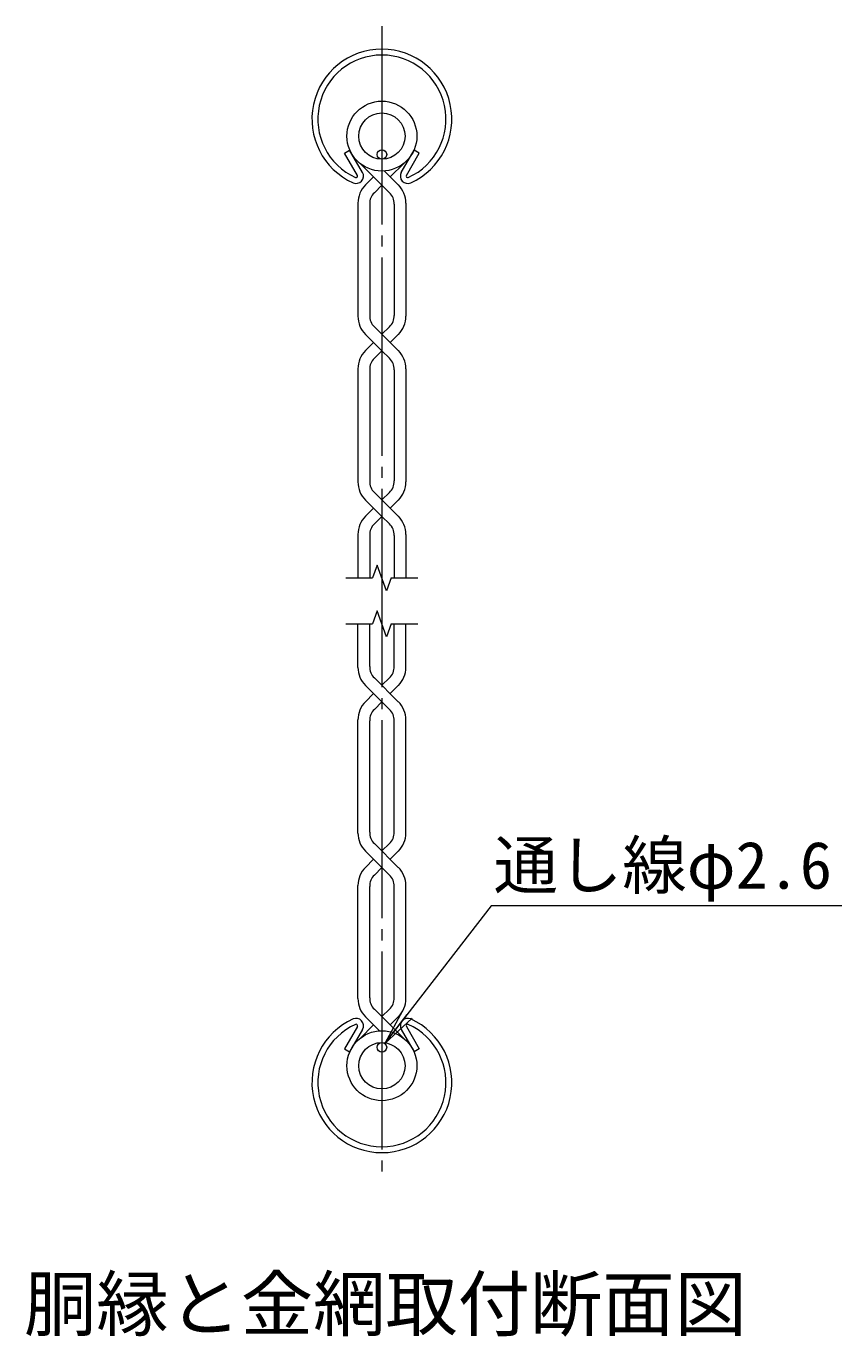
# Model space of a CAD drawing. Units: millimetres, scale not verified. Extents: x -10500 to 10500, y -7425 to 7425.
# Drawn here: x 30 to 2251, y 427 to 3997 of the extents above; entities that cross this region are included whole.
import ezdxf
from ezdxf.enums import TextEntityAlignment as Align

# ---------------------------------------------------------------- set-up
doc = ezdxf.new("R2010")
doc.units = ezdxf.units.MM
doc.header["$LTSCALE"] = 30
doc.linetypes.add('LONG_CHAIN', pattern=[21, 18, -1, 1, -1])
for name, color, linetype, lineweight in [('0-1_D-TTL-TXT', 7, 'Continuous', 9), ('0-2_D-STR-TXT', 7, 'Continuous', 9), ('0-4_D-STR1', 1, 'Continuous', 9), ('0-7_D-BMK', 2, 'LONG_CHAIN', 9), ('0-8_D-STR-DIM', 7, 'Continuous', 9), ('0-9_0', 7, 'Continuous', 9), ('0-A_D-STR3', 3, 'Continuous', 9), ('0-B_D-STR2', 7, 'Continuous', 9)]:
    doc.layers.add(name, color=color, linetype=linetype, lineweight=lineweight)
doc.styles.add('ＭＳ ゴシック', font='')
doc.styles.get('ＭＳ ゴシック').set_extended_font_data('MS Gothic')

# ---------------------------------------------------------------- blocks, each defined once
blk = doc.blocks.new('_Open')
at = {"layer": '0-9_0'}
blk.add_line((-30, 5), (0, 0), dxfattribs=at)
blk.add_lwpolyline([(-30, -5), (0, 0), (-30, 0)], dxfattribs=at)

msp = doc.modelspace()

# ---------------------------------------------------------------- linework, layer by layer
at = {"layer": '0-2_D-STR-TXT'}
msp.add_lwpolyline([(2250.76, 1600.8), (1295.93, 1600.8), (1007.72, 1227.1)], dxfattribs=at)
at = {"layer": '0-4_D-STR1'}
for p, q in [((896.74, 3651.03), (910.63, 3659.05)), ((931.83, 3590.25), (896.74, 3651.03)), ((945.72, 3598.27), (910.63, 3659.05)), ((1051.41, 3598.27), (1086.5, 3659.05)), ((1065.3, 3590.25), (1100.39, 3651.03)), ((1100.39, 3651.03), (1086.5, 3659.05)), ((931.83, 1272.06), (896.74, 1211.28)), ((945.72, 1264.04), (910.63, 1203.26)), ((1051.41, 1264.04), (1086.5, 1203.26)), ((1065.3, 1272.06), (1100.39, 1211.28)), ((896.74, 1211.28), (910.63, 1203.26)), ((1100.39, 1211.28), (1086.5, 1203.26))]:
    msp.add_line(p, q, dxfattribs=at)
for centre, radius, start, end in [((998.56, 3743.56), 190.5, 294.32478, 245.67522), ((998.56, 3743.56), 174.46, 294.32478, 245.67522), ((928.36, 3588.25), 20.05, 245.67522, 30), ((928.36, 3588.25), 4.01, 245.67522, 30), ((1068.77, 3588.25), 20.05, 150, 294.32478), ((1068.77, 3588.25), 4.01, 150, 294.32478), ((998.56, 1118.75), 190.5, 114.32478, 65.67522), ((928.36, 1274.07), 20.05, 330, 114.32478), ((1068.77, 1274.07), 20.05, 65.67522, 210), ((998.56, 1118.75), 174.46, 114.32478, 65.67522), ((928.36, 1274.07), 4.01, 330, 114.32478), ((1068.77, 1274.07), 4.01, 65.67522, 210)]:
    msp.add_arc(centre, radius, start, end, dxfattribs=at)
at = {"layer": '0-7_D-BMK'}
msp.add_line((998.56, 3996.56), (998.56, 865.75), dxfattribs=at)
at = {"layer": '0-8_D-STR-DIM'}
for p, q in [((985.74, 2528.89), (972.91, 2493.65)), ((1011.39, 2458.41), (985.74, 2528.89)), ((900.73, 2493.65), (972.91, 2493.65)), ((1024.21, 2493.65), (1011.39, 2458.41)), ((1024.21, 2493.65), (1096.4, 2493.65)), ((985.74, 2403.9), (972.91, 2368.66)), ((1011.39, 2333.42), (985.74, 2403.9)), ((900.73, 2368.66), (972.91, 2368.66)), ((1024.21, 2368.66), (1011.39, 2333.42)), ((1024.21, 2368.66), (1096.4, 2368.66))]:
    msp.add_line(p, q, dxfattribs=at)
at = {"layer": '0-A_D-STR3'}
for centre in [(998.56, 3647.08), (998.56, 1215.23)]:
    msp.add_circle(centre, 13, dxfattribs=at)
at = {"layer": '0-B_D-STR2'}
for p, q in [((998.56, 3563.41), (939.24, 3622.72)), ((1021.25, 3586.09), (1057.88, 3622.72)), ((953.84, 3564.06), (975.87, 3586.09)), ((1043.28, 3564.06), (1005.12, 3602.23)), ((978.31, 3543.15), (998.56, 3563.41)), ((1018.82, 3543.15), (998.56, 3563.41)), ((933.34, 3514.56), (933.34, 3206.44)), ((965.42, 3512.04), (965.42, 3208.96)), ((1031.7, 3512.04), (1031.7, 3208.96)), ((1063.79, 3514.56), (1063.79, 3206.44)), ((1043.28, 3112.88), (978.31, 3177.85)), ((1018.82, 3177.85), (998.56, 3157.6)), ((998.56, 3112.22), (953.84, 3156.95)), ((1043.28, 3156.95), (1021.25, 3134.91)), ((975.87, 3134.91), (953.84, 3112.88)), ((953.84, 3112.88), (975.87, 3134.91)), ((978.31, 3091.97), (998.56, 3112.22)), ((1018.82, 3091.97), (998.56, 3112.22)), ((933.34, 3063.38), (933.34, 2755.26)), ((965.42, 3060.86), (965.42, 2757.78)), ((1031.7, 3060.86), (1031.7, 2757.78)), ((1063.79, 3063.38), (1063.79, 2755.26)), ((1043.28, 2661.69), (978.31, 2726.67)), ((1018.82, 2726.67), (998.56, 2706.41)), ((998.56, 2661.04), (953.84, 2705.76)), ((975.87, 2683.73), (953.84, 2661.69)), ((953.84, 2661.69), (975.87, 2683.73)), ((1043.28, 2705.76), (1021.25, 2683.73)), ((978.31, 2640.79), (998.56, 2661.04)), ((1018.82, 2640.79), (998.56, 2661.04)), ((933.34, 2612.19), (933.34, 2493.65)), ((965.42, 2609.67), (965.42, 2493.65)), ((1031.7, 2609.67), (1031.7, 2493.65)), ((1063.79, 2612.19), (1063.79, 2493.65)), ((933.34, 2250.12), (933.34, 2368.66)), ((965.42, 2252.64), (965.42, 2368.66)), ((1031.7, 2252.64), (1031.7, 2368.66)), ((1063.79, 2250.12), (1063.79, 2368.66)), ((1043.28, 2156.55), (978.31, 2221.52)), ((1018.82, 2221.52), (998.56, 2201.27)), ((1018.82, 2135.64), (953.84, 2200.62)), ((975.87, 2178.58), (953.84, 2156.55)), ((1043.28, 2200.62), (1021.25, 2178.58)), ((998.56, 2155.9), (978.31, 2135.64)), ((933.34, 1798.93), (933.34, 2107.05)), ((1063.79, 1798.93), (1063.79, 2107.05)), ((965.42, 1801.45), (965.42, 2104.53)), ((1031.7, 1801.45), (1031.7, 2104.53)), ((1018.82, 1684.46), (953.84, 1749.43)), ((1043.28, 1705.37), (978.31, 1770.34)), ((1018.82, 1770.34), (998.56, 1750.09)), ((1043.28, 1749.43), (1021.25, 1727.4)), ((975.87, 1727.4), (953.84, 1705.37)), ((998.56, 1704.71), (978.31, 1684.46)), ((933.34, 1347.75), (933.34, 1655.87)), ((965.42, 1350.27), (965.42, 1653.35)), ((1031.7, 1350.27), (1031.7, 1653.35)), ((1063.79, 1347.75), (1063.79, 1655.87)), ((953.84, 1298.25), (992.01, 1260.08)), ((978.31, 1319.16), (1057.88, 1239.59)), ((1018.82, 1319.16), (998.56, 1298.9)), ((1043.28, 1298.25), (1021.25, 1276.22)), ((975.87, 1276.22), (939.24, 1239.59))]:
    msp.add_line(p, q, dxfattribs=at)
for centre, radius in [((998.56, 3697.25), 95.25), ((998.56, 3697.25), 63.17), ((998.56, 1165.06), 95.25), ((998.56, 1165.06), 63.17)]:
    msp.add_circle(centre, radius, dxfattribs=at)
for centre, radius, start, end in [((1003.34, 3514.56), 70, 135, 180), ((1003.34, 3514.56), 38, 131.19984, 183.80396), ((993.79, 3514.56), 38, 356.19604, 48.80016), ((993.79, 3514.56), 70, 0, 45), ((1003.34, 3206.44), 70, 180, 225), ((1003.34, 3206.44), 38, 176.19604, 228.80016), ((993.79, 3206.44), 38, 311.19984, 3.80396), ((993.79, 3206.44), 70, 315, 0), ((1003.34, 3063.38), 70, 135, 180), ((993.79, 3063.38), 70, 0, 45), ((1003.34, 3063.38), 38, 131.19984, 183.80396), ((993.79, 3063.38), 38, 356.19604, 48.80016), ((1003.34, 2755.26), 70, 180, 225), ((1003.34, 2755.26), 38, 176.19604, 228.80016), ((993.79, 2755.26), 38, 311.19984, 3.80396), ((993.79, 2755.26), 70, 315, 0), ((1003.34, 2612.19), 70, 135, 180), ((993.79, 2612.19), 70, 0, 45), ((1003.34, 2612.19), 38, 131.19984, 183.80396), ((993.79, 2612.19), 38, 356.19604, 48.80016), ((1003.34, 2250.12), 70, 180, 225), ((1003.34, 2250.12), 38, 176.19604, 228.80016), ((993.79, 2250.12), 38, 311.19984, 3.80396), ((993.79, 2250.12), 70, 315, 0), ((1003.34, 2107.05), 70, 135, 180), ((993.79, 2107.05), 70, 0, 45), ((1003.34, 2107.05), 38, 131.19984, 183.80396), ((993.79, 2107.05), 38, 356.19604, 48.80016), ((1003.34, 1798.93), 70, 180, 225), ((1003.34, 1798.93), 38, 176.19604, 228.80016), ((993.79, 1798.93), 38, 311.19984, 3.80396), ((993.79, 1798.93), 70, 315, 0), ((1003.34, 1655.87), 70, 135, 180), ((1003.34, 1655.87), 38, 131.19984, 183.80396), ((993.79, 1655.87), 38, 356.19604, 48.80016), ((993.79, 1655.87), 70, 0, 45), ((1003.34, 1347.75), 70, 180, 225), ((1003.34, 1347.75), 38, 176.19604, 228.80016), ((993.79, 1347.75), 38, 311.19984, 3.80396), ((993.79, 1347.75), 70, 315, 0)]:
    msp.add_arc(centre, radius, start, end, dxfattribs=at)

# ---------------------------------------------------------------- block references
at = {"layer": '0-2_D-STR-TXT', "xscale": 3.333333, "yscale": 3.333333, "rotation": 232.35992}
msp.add_blockref('_Open', (1006.5, 1225.52), dxfattribs=at)

# ---------------------------------------------------------------- texts
at = {"layer": '0-1_D-TTL-TXT', "style": 'ＭＳ ゴシック'}
msp.add_text('胴縁と金網取付断面図', height=144.3, dxfattribs=at).set_placement((23.94, 400.92), align=Align.BOTTOM_LEFT)
at = {"layer": '0-2_D-STR-TXT', "style": 'ＭＳ ゴシック'}
msp.add_text('通し線φ2.6', height=128.6, dxfattribs=at).set_placement((1302.41, 1608.57), align=Align.BOTTOM_LEFT)

doc.saveas('drawing.dxf')
